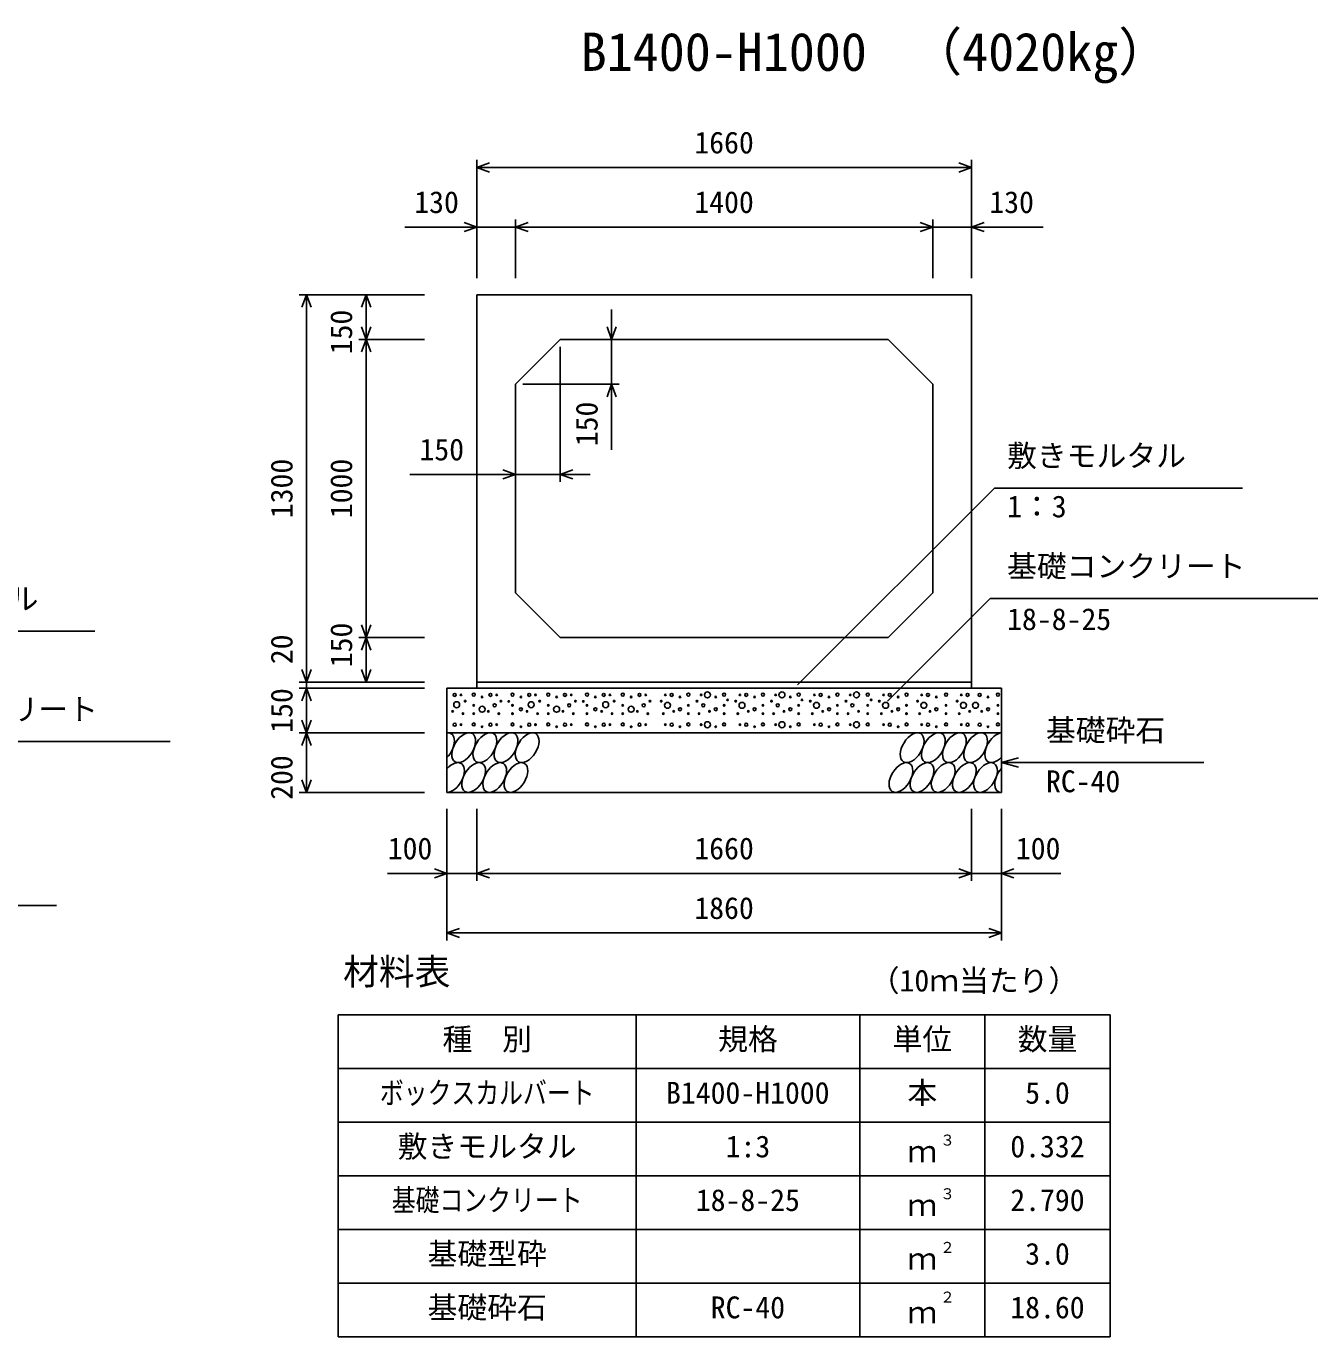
# Model space of a CAD drawing. Units: millimetres, scale not verified. Extents: x -25170 to 75630, y 0 to 35640.
# Drawn here: x 52948 to 57282, y 13245 to 17643 of the extents above; entities that cross this region are included whole.
import ezdxf
from ezdxf.enums import TextEntityAlignment as Align

# ---------------------------------------------------------------- set-up
doc = ezdxf.new("R2010")
doc.units = ezdxf.units.MM
doc.header["$LTSCALE"] = 60
for name, color, linetype, lineweight in [('DIM', 7, 'Continuous', 25), ('HATCH', 6, 'Continuous', 25), ('HYO', 3, 'Continuous', 25), ('HYO2', 4, 'Continuous', 25), ('OUTLINE', 3, 'Continuous', 25), ('TXT', 7, 'Continuous', 25)]:
    doc.layers.add(name, color=color, linetype=linetype, lineweight=lineweight)
doc.styles.add('ＭＳ ゴシック', font='')
doc.styles.get('ＭＳ ゴシック').set_extended_font_data('MS Gothic')

msp = doc.modelspace()

# ---------------------------------------------------------------- linework, layer by layer
at = {"layer": 'DIM'}
for p, q in [((54459.98, 17193.78), (54459.98, 16796.89)), ((54502.27, 17184.17), (54459.98, 17168.78)), ((56119.98, 17168.78), (54459.98, 17168.78)), ((54459.98, 17168.78), (54502.27, 17153.39)), ((56077.7, 17184.17), (56119.98, 17168.78)), ((56119.98, 17168.78), (56077.7, 17153.39)), ((56119.98, 17193.78), (56119.98, 16796.89)), ((54417.7, 16984.17), (54459.98, 16968.78)), ((54589.98, 16993.78), (54589.98, 16796.89)), ((54632.27, 16984.17), (54589.98, 16968.78)), ((55947.7, 16984.17), (55989.98, 16968.78)), ((55989.98, 16993.78), (55989.98, 16796.89)), ((56162.27, 16984.17), (56119.98, 16968.78)), ((54219.24, 16968.78), (54459.98, 16968.78)), ((54459.98, 16968.78), (54417.7, 16953.39)), ((54589.98, 16968.78), (54459.98, 16968.78)), ((55989.98, 16968.78), (54589.98, 16968.78)), ((54589.98, 16968.78), (54632.27, 16953.39)), ((55989.98, 16968.78), (55947.7, 16953.39)), ((55989.98, 16968.78), (56119.98, 16968.78)), ((56360.73, 16968.78), (56119.98, 16968.78)), ((56119.98, 16968.78), (56162.27, 16953.39)), ((53863.88, 16741.89), (54284.98, 16741.89)), ((53888.88, 16741.89), (53873.49, 16699.6)), ((53888.88, 15441.89), (53888.88, 16741.89)), ((53904.27, 16699.6), (53888.88, 16741.89)), ((54088.88, 16741.89), (54073.49, 16699.6)), ((54088.88, 16741.89), (54088.88, 16591.89)), ((54104.27, 16699.6), (54088.88, 16741.89)), ((54912.46, 16691.89), (54912.46, 16591.89)), ((54088.88, 16591.89), (54073.49, 16634.17)), ((54104.27, 16634.17), (54088.88, 16591.89)), ((54912.46, 16591.89), (54897.07, 16634.17)), ((54927.85, 16634.17), (54912.46, 16591.89)), ((54063.88, 16591.89), (54284.98, 16591.89)), ((54088.88, 16591.89), (54073.49, 16549.6)), ((54088.88, 16591.89), (54088.88, 15591.89)), ((54104.27, 16549.6), (54088.88, 16591.89)), ((54912.46, 16441.89), (54912.46, 16591.89)), ((54739.98, 16566.89), (54739.98, 16113.87)), ((54614.98, 16441.89), (54937.46, 16441.89)), ((54912.46, 16441.89), (54897.07, 16399.6)), ((54927.85, 16399.6), (54912.46, 16441.89)), ((54912.46, 16441.89), (54912.46, 16221.01)), ((54235.88, 16138.87), (54589.98, 16138.87)), ((54547.7, 16154.26), (54589.98, 16138.87)), ((54589.98, 16138.87), (54547.7, 16123.48)), ((54739.98, 16138.87), (54589.98, 16138.87)), ((54782.27, 16154.26), (54739.98, 16138.87)), ((54739.98, 16138.87), (54839.98, 16138.87)), ((54739.98, 16138.87), (54782.27, 16123.48)), ((55536.2, 15432.55), (56196.48, 16092.83)), ((57028.89, 16092.83), (56196.48, 16092.83)), ((55838.01, 15378.16), (56182.07, 15722.22)), ((57281.62, 15722.22), (56182.07, 15722.22)), ((53178.89, 15612.83), (52346.48, 15612.83)), ((54088.88, 15591.89), (54073.49, 15634.17)), ((54104.27, 15634.17), (54088.88, 15591.89)), ((54063.88, 15591.89), (54284.98, 15591.89)), ((54088.88, 15591.89), (54073.49, 15549.6)), ((54088.88, 15441.89), (54088.88, 15591.89)), ((54104.27, 15549.6), (54088.88, 15591.89)), ((53888.88, 15441.89), (53873.49, 15484.17)), ((53904.27, 15484.17), (53888.88, 15441.89)), ((54088.88, 15441.89), (54073.49, 15484.17)), ((54104.27, 15484.17), (54088.88, 15441.89)), ((53863.88, 15441.89), (54284.98, 15441.89)), ((53888.88, 15441.89), (53888.88, 15421.89)), ((53863.88, 15421.89), (54284.98, 15421.89)), ((53888.88, 15421.89), (53873.49, 15379.6)), ((53888.88, 15421.89), (53888.88, 15271.89)), ((53904.27, 15379.6), (53888.88, 15421.89)), ((53888.88, 15271.89), (53873.49, 15314.17)), ((53904.27, 15314.17), (53888.88, 15271.89)), ((53863.88, 15271.89), (54284.98, 15271.89)), ((53888.88, 15271.89), (53873.49, 15229.6)), ((53888.88, 15271.89), (53888.88, 15071.89)), ((53904.27, 15229.6), (53888.88, 15271.89)), ((53431.62, 15242.22), (52332.07, 15242.22)), ((56219.98, 15171.89), (56277.94, 15187.42)), ((56899.79, 15171.89), (56219.98, 15171.89)), ((56219.98, 15171.89), (56277.94, 15156.36)), ((53888.88, 15071.89), (53873.49, 15114.17)), ((53904.27, 15114.17), (53888.88, 15071.89)), ((53863.88, 15071.89), (54284.98, 15071.89)), ((54359.98, 14575.28), (54359.98, 15016.89)), ((54459.98, 14775.28), (54459.98, 15016.89)), ((56119.98, 14775.28), (56119.98, 15016.89)), ((56119.98, 14775.28), (56119.98, 15016.89)), ((56219.98, 14575.28), (56219.98, 15016.89)), ((54160.44, 14800.28), (54359.98, 14800.28)), ((54317.7, 14815.67), (54359.98, 14800.28)), ((54359.98, 14800.28), (54317.7, 14784.88)), ((54459.98, 14800.28), (54359.98, 14800.28)), ((54502.27, 14815.67), (54459.98, 14800.28)), ((56119.98, 14800.28), (54459.98, 14800.28)), ((54459.98, 14800.28), (54502.27, 14784.88)), ((56077.7, 14815.67), (56119.98, 14800.28)), ((56119.98, 14800.28), (56077.7, 14784.88)), ((56219.98, 14800.28), (56119.98, 14800.28)), ((56262.27, 14815.67), (56219.98, 14800.28)), ((56419.53, 14800.28), (56219.98, 14800.28)), ((56219.98, 14800.28), (56262.27, 14784.88)), ((53049.79, 14691.89), (52369.98, 14691.89)), ((54402.27, 14615.67), (54359.98, 14600.28)), ((56219.98, 14600.28), (54359.98, 14600.28)), ((54359.98, 14600.28), (54402.27, 14584.88)), ((56177.7, 14615.67), (56219.98, 14600.28)), ((56219.98, 14600.28), (56177.7, 14584.88))]:
    msp.add_line(p, q, dxfattribs=at)
at = {"layer": 'HATCH'}
for centre, radius in [((54386.02, 15399.07), 5), ((54407.05, 15399.07), 2.5), ((54449.95, 15399.94), 5), ((54477.99, 15392.06), 2.5), ((54506.02, 15399.07), 5), ((54527.05, 15399.07), 2.5), ((54579.95, 15399.94), 5), ((54607.99, 15392.06), 2.5), ((54636.02, 15399.07), 5), ((54657.05, 15399.07), 2.5), ((54699.95, 15399.94), 5), ((54727.99, 15392.06), 2.5), ((54756.02, 15399.07), 5), ((54777.05, 15399.07), 2.5), ((54829.95, 15399.94), 5), ((54857.99, 15392.06), 2.5), ((54886.02, 15399.07), 5), ((54907.05, 15399.07), 2.5), ((54949.95, 15399.94), 5), ((54977.99, 15392.06), 2.5), ((55006.02, 15399.07), 5), ((55027.05, 15399.07), 2.5), ((55092.91, 15399.07), 2.5), ((55113.94, 15399.07), 5), ((55141.98, 15392.06), 2.5), ((55170.01, 15399.94), 5), ((55212.91, 15399.07), 2.5), ((55233.94, 15399.07), 10), ((55261.98, 15392.06), 2.5), ((55290.01, 15399.94), 5), ((55342.91, 15399.07), 2.5), ((55363.94, 15399.07), 5), ((55391.98, 15392.06), 2.5), ((55420.01, 15399.94), 5), ((55462.91, 15399.07), 2.5), ((55483.94, 15399.07), 10), ((55511.98, 15392.06), 2.5), ((55540.01, 15399.94), 5), ((55592.91, 15399.07), 2.5), ((55613.94, 15399.07), 5), ((55641.98, 15392.06), 2.5), ((55670.01, 15399.94), 5), ((55712.91, 15399.07), 2.5), ((55733.94, 15399.07), 10), ((55771.84, 15399.94), 5), ((55824.73, 15399.07), 2.5), ((55845.76, 15399.07), 5), ((55873.8, 15392.06), 2.5), ((55901.84, 15399.94), 5), ((55952.79, 15399.07), 2.5), ((55973.83, 15399.07), 5), ((56001.86, 15392.06), 2.5), ((56034.77, 15399.94), 5), ((56085.72, 15399.07), 2.5), ((56106.75, 15399.07), 5), ((56147.42, 15399.07), 5), ((56175.46, 15392.06), 2.5), ((56208.36, 15399.94), 5), ((54392.56, 15366.05), 10), ((54421.07, 15378.05), 2.5), ((54449.95, 15364.05), 2.5), ((54477.99, 15350.92), 10), ((54520.04, 15364.05), 5), ((54541.07, 15378.05), 2.5), ((54567.53, 15377.15), 2.5), ((54579.95, 15364.05), 2.5), ((54607.99, 15350.92), 5), ((54642.56, 15366.05), 10), ((54671.07, 15378.05), 2.5), ((54699.95, 15364.05), 2.5), ((54727.99, 15350.92), 10), ((54770.04, 15364.05), 5), ((54791.07, 15378.05), 2.5), ((54817.53, 15377.15), 2.5), ((54829.95, 15364.05), 2.5), ((54857.99, 15350.92), 5), ((54892.56, 15366.05), 10), ((54921.07, 15378.05), 2.5), ((54949.95, 15364.05), 2.5), ((54977.99, 15350.92), 10), ((55020.04, 15364.05), 5), ((55041.07, 15378.05), 2.5), ((55078.89, 15378.05), 2.5), ((55099.92, 15364.05), 10), ((55141.98, 15350.92), 5), ((55170.01, 15364.05), 2.5), ((55198.89, 15378.05), 2.5), ((55219.92, 15364.05), 5), ((55261.98, 15350.92), 5), ((55290.01, 15364.05), 2.5), ((55301.35, 15382.37), 2.5), ((55328.89, 15378.05), 2.5), ((55349.92, 15364.05), 10), ((55391.98, 15350.92), 5), ((55420.01, 15364.05), 2.5), ((55448.89, 15378.05), 2.5), ((55469.92, 15364.05), 5), ((55511.98, 15350.92), 5), ((55540.01, 15364.05), 2.5), ((55551.35, 15382.37), 2.5), ((55578.89, 15378.05), 2.5), ((55599.92, 15364.05), 10), ((55641.98, 15350.92), 5), ((55670.01, 15364.05), 2.5), ((55698.89, 15378.05), 2.5), ((55719.92, 15364.05), 5), ((55771.84, 15364.05), 2.5), ((55783.18, 15382.37), 2.5), ((55810.71, 15378.05), 2.5), ((55831.74, 15364.05), 10), ((55873.8, 15350.92), 5), ((55901.84, 15364.05), 2.5), ((55938.78, 15378.05), 2.5), ((55959.81, 15364.05), 10), ((56001.86, 15350.92), 5), ((56034.77, 15364.05), 2.5), ((56071.7, 15378.05), 2.5), ((56092.73, 15364.05), 10), ((56133.4, 15364.05), 10), ((56175.46, 15350.92), 5), ((56208.36, 15364.05), 2.5), ((54379.01, 15343.91), 2.5), ((54386.02, 15299.07), 5), ((54414.06, 15336.04), 2.5), ((54449.95, 15299.94), 5), ((54449.95, 15336.04), 2.5), ((54499.01, 15343.91), 2.5), ((54506.02, 15299.07), 5), ((54534.06, 15336.04), 2.5), ((54579.95, 15299.94), 5), ((54579.95, 15336.04), 2.5), ((54629.01, 15343.91), 2.5), ((54636.02, 15299.07), 5), ((54664.06, 15336.04), 2.5), ((54699.95, 15299.94), 5), ((54699.95, 15336.04), 2.5), ((54749.01, 15343.91), 2.5), ((54756.02, 15299.07), 5), ((54784.06, 15336.04), 2.5), ((54829.95, 15299.94), 5), ((54829.95, 15336.04), 2.5), ((54879.01, 15343.91), 2.5), ((54886.02, 15299.07), 5), ((54914.06, 15336.04), 2.5), ((54949.95, 15299.94), 5), ((54949.95, 15336.04), 2.5), ((54999.01, 15343.91), 2.5), ((55006.02, 15299.07), 5), ((55034.06, 15336.04), 2.5), ((55085.9, 15336.04), 2.5), ((55113.94, 15299.07), 5), ((55120.95, 15343.91), 2.5), ((55170.01, 15299.94), 5), ((55170.01, 15336.04), 2.5), ((55205.9, 15336.04), 2.5), ((55233.94, 15299.07), 10), ((55240.95, 15343.91), 2.5), ((55290.01, 15299.94), 5), ((55290.01, 15336.04), 2.5), ((55335.9, 15336.04), 2.5), ((55363.94, 15299.07), 5), ((55370.95, 15343.91), 2.5), ((55420.01, 15299.94), 5), ((55420.01, 15336.04), 2.5), ((55455.9, 15336.04), 2.5), ((55483.94, 15299.07), 10), ((55490.95, 15343.91), 2.5), ((55540.01, 15299.94), 5), ((55540.01, 15336.04), 2.5), ((55585.9, 15336.04), 2.5), ((55613.94, 15299.07), 5), ((55620.95, 15343.91), 2.5), ((55670.01, 15299.94), 5), ((55670.01, 15336.04), 2.5), ((55705.9, 15336.04), 2.5), ((55733.94, 15299.07), 10), ((55740.95, 15343.91), 2.5), ((55771.84, 15299.94), 5), ((55771.84, 15336.04), 2.5), ((55817.72, 15336.04), 2.5), ((55845.76, 15299.07), 5), ((55852.77, 15343.91), 2.5), ((55901.84, 15299.94), 5), ((55901.84, 15336.04), 2.5), ((55945.79, 15336.04), 2.5), ((55973.83, 15299.07), 5), ((55980.83, 15343.91), 2.5), ((56034.77, 15299.94), 5), ((56034.77, 15336.04), 2.5), ((56078.71, 15336.04), 2.5), ((56106.75, 15299.07), 5), ((56113.76, 15343.91), 2.5), ((56147.42, 15299.07), 5), ((56154.43, 15343.91), 2.5), ((56208.36, 15299.94), 5), ((56208.36, 15336.04), 2.5), ((54407.05, 15299.07), 2.5), ((54477.99, 15292.06), 2.5), ((54527.05, 15299.07), 2.5), ((54607.99, 15292.06), 2.5), ((54657.05, 15299.07), 2.5), ((54727.99, 15292.06), 2.5), ((54777.05, 15299.07), 2.5), ((54857.99, 15292.06), 2.5), ((54907.05, 15299.07), 2.5), ((54977.99, 15292.06), 2.5), ((55027.05, 15299.07), 2.5), ((55092.91, 15299.07), 2.5), ((55141.98, 15292.06), 2.5), ((55212.91, 15299.07), 2.5), ((55261.98, 15292.06), 2.5), ((55342.91, 15299.07), 2.5), ((55391.98, 15292.06), 2.5), ((55462.91, 15299.07), 2.5), ((55511.98, 15292.06), 2.5), ((55592.91, 15299.07), 2.5), ((55641.98, 15292.06), 2.5), ((55712.91, 15299.07), 2.5), ((55824.73, 15299.07), 2.5), ((55873.8, 15292.06), 2.5), ((55952.79, 15299.07), 2.5), ((56001.86, 15292.06), 2.5), ((56085.72, 15299.07), 2.5), ((56175.46, 15292.06), 2.5)]:
    msp.add_circle(centre, radius, dxfattribs=at)
for centre, start_param, end_param in [((54345.33, 15221.88), 4.3355439, 6.7245934), ((56204.54, 15221.88), 0.4199491, 4.357003), ((54378.58, 15121.89), 3.4740877, 7.5860497), ((56237.79, 15121.89), 1.2805297, 3.4964223)]:
    msp.add_ellipse(centre, major_axis=(29.09, 47.08), ratio=0.5792, start_param=start_param, end_param=end_param, dxfattribs=at)
for centre in [(54416.29, 15221.88), (54487.24, 15221.88), (54558.2, 15221.88), (54629.15, 15221.88), (55920.71, 15221.88), (55991.67, 15221.88), (56062.63, 15221.88), (56133.58, 15221.88), (54449.53, 15121.89), (54520.49, 15121.89), (54591.45, 15121.89), (55883.01, 15121.89), (55953.96, 15121.89), (56024.92, 15121.89), (56095.87, 15121.89), (56166.83, 15121.89)]:
    msp.add_ellipse(centre, major_axis=(29.09, 47.08), ratio=0.5792, dxfattribs=at)
at = {"layer": 'HYO'}
for p, q in [((56584.98, 14325.28), (53994.98, 14325.28)), ((53994.98, 14325.28), (53994.98, 13245.28)), ((54994.98, 14325.28), (54994.98, 13245.28)), ((55744.98, 14325.28), (55744.98, 13245.28)), ((56164.98, 14325.28), (56164.98, 13245.28)), ((56584.98, 13245.28), (56584.98, 14325.28)), ((53994.98, 14145.28), (56584.98, 14145.28)), ((53994.98, 13245.28), (56584.98, 13245.28))]:
    msp.add_line(p, q, dxfattribs=at)
at = {"layer": 'HYO2'}
for p, q in [((53994.98, 13965.28), (56584.98, 13965.28)), ((53994.98, 13785.28), (56584.98, 13785.28)), ((53994.98, 13605.28), (56584.98, 13605.28)), ((53994.98, 13425.28), (56584.98, 13425.28))]:
    msp.add_line(p, q, dxfattribs=at)
at = {"layer": 'OUTLINE'}
for p, q in [((56119.98, 16741.89), (54459.98, 16741.89)), ((54459.98, 15421.89), (54459.98, 16741.89)), ((56119.98, 15421.89), (56119.98, 16741.89)), ((54589.98, 16441.89), (54739.98, 16591.89)), ((55839.98, 16591.89), (54739.98, 16591.89)), ((55839.98, 16591.89), (55989.98, 16441.89)), ((54589.98, 16441.89), (54589.98, 15741.89)), ((55989.98, 16441.89), (55989.98, 15741.89)), ((54739.98, 15591.89), (54589.98, 15741.89)), ((55989.98, 15741.89), (55839.98, 15591.89)), ((55839.98, 15591.89), (54739.98, 15591.89)), ((56119.98, 15441.89), (54459.98, 15441.89)), ((54359.98, 15421.89), (54359.98, 15071.89)), ((54359.98, 15421.89), (56219.98, 15421.89)), ((56219.98, 15421.89), (56219.98, 15071.89)), ((54359.98, 15271.89), (56219.98, 15271.89)), ((54359.98, 15071.89), (56219.98, 15071.89))]:
    msp.add_line(p, q, dxfattribs=at)

# ---------------------------------------------------------------- texts
at = {"layer": 'DIM', "style": 'ＭＳ ゴシック'}
for s, p in [('1660', (55189.98, 17193.78)), ('130', (54250.34, 16993.78)), ('1400', (55189.98, 16993.78)), ('130', (56179.62, 16993.78)), ('150', (54267.84, 16163.87)), ('敷きモルタル', (56239.33, 16142.83)), ('1：3', (56239.33, 15972.72)), ('基礎コンクリート', (56239.33, 15772.22)), ('敷きモルタル', (52389.33, 15662.83)), ('18-8-25', (56239.33, 15594.59)), ('基礎コンクリート', (52389.33, 15292.22)), ('基礎砕石', (56369.72, 15221.89)), ('RC-40', (56369.72, 15050.51)), ('100', (54161.34, 14825.28)), ('1660', (55189.98, 14825.28)), ('100', (56268.62, 14825.28)), ('1860', (55189.98, 14625.28))]:
    msp.add_text(s, height=73.31, dxfattribs=at).set_placement(p, align=Align.BOTTOM_LEFT)
for s, p in [('150', (54063.88, 16541.89)), ('150', (54887.46, 16233.39)), ('1300', (53863.88, 15991.89)), ('1000', (54063.88, 15991.89)), ('150', (54063.88, 15491.89)), ('20', (53863.88, 15501.96)), ('150', (53863.88, 15271.89)), ('200', (53863.88, 15046.89))]:
    msp.add_text(s, height=73.31, rotation=90, dxfattribs=at).set_placement(p, align=Align.BOTTOM_LEFT)
at = {"layer": 'TXT', "style": 'ＭＳ ゴシック'}
for s, height, p in [('（4020kg）', 128.3, (55913.57, 17454.39)), ('B1400-H1000', 128.3, (54808.73, 17454.39)), ('材料表', 87.98, (54011.65, 14400.28)), ('（10ｍ当たり）', 73.31, (55778.31, 14381.94)), ('種\u3000別', 73.31, (54344.98, 14185.28)), ('規格', 73.31, (55269.98, 14185.28)), ('単位', 73.31, (55854.98, 14185.28)), ('数量', 73.31, (56274.98, 14185.28)), ('B1400-H1000', 73.31, (55094.98, 14005.28)), ('本', 73.31, (55904.98, 14005.28)), ('5.0', 73.31, (56299.98, 14005.28)), ('敷きモルタル', 73.31, (54194.98, 13825.28)), ('1:3', 73.31, (55294.98, 13825.28)), ('３', 36.66, (56014.22, 13875.89)), ('0.332', 73.31, (56249.98, 13825.28)), ('ｍ', 73.31, (55904.98, 13808.61)), ('18-8-25', 73.31, (55194.98, 13645.28)), ('３', 36.66, (56014.22, 13695.89)), ('2.790', 73.31, (56249.98, 13645.28)), ('ｍ', 73.31, (55904.98, 13628.61)), ('基礎型砕', 73.31, (54294.98, 13465.28)), ('２', 36.66, (56014.22, 13515.89)), ('3.0', 73.31, (56299.98, 13465.28)), ('ｍ', 73.31, (55904.98, 13448.61)), ('基礎砕石', 73.31, (54294.98, 13285.28)), ('RC-40', 73.31, (55244.98, 13285.28)), ('２', 36.66, (56014.22, 13349.22)), ('18.60', 73.31, (56249.98, 13285.28)), ('ｍ', 73.31, (55904.98, 13268.61))]:
    msp.add_text(s, height=height, dxfattribs=at).set_placement(p, align=Align.BOTTOM_LEFT)
at = {"layer": 'TXT', "style": 'ＭＳ ゴシック', "width": 0.8}
for s, p in [('ボックスカルバート', (54134.98, 14005.28)), ('基礎コンクリート', (54174.98, 13645.28))]:
    msp.add_text(s, height=73.31, dxfattribs=at).set_placement(p, align=Align.BOTTOM_LEFT)

doc.saveas('drawing.dxf')
